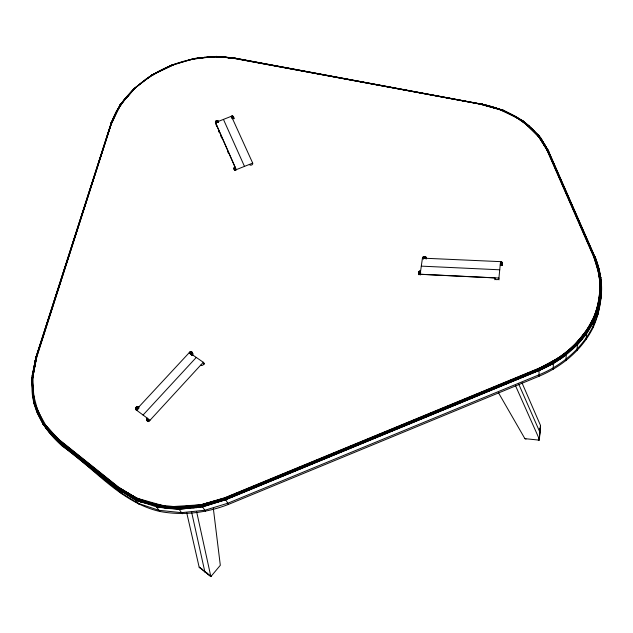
<?xml version="1.0" encoding="UTF-8"?>
<svg xmlns="http://www.w3.org/2000/svg" width="633" height="633" viewBox="0 0 633 633"><rect width="100%" height="100%" fill="white"/><g stroke="black" fill="none" stroke-linecap="round" stroke-linejoin="round"><path stroke-width="0.95" d="M420.613 270.995C418.247 270.56 417.527 274.358 420.146 274.303L494.816 277.919C494.737 280.205 498.654 280.292 498.915 278.116L500.545 261.643C503.18 261.524 502.697 265.401 500.212 264.966M32.18 383.1C30.131 407.969 44.484 430.741 62.699 446.439C94.546 468.444 120.547 502.373 159.801 511.456C182.866 515.8 206.556 512.88 228.363 504.446L539.094 376.224L539.023 369.791L538.438 368.438L224.77 497.752L196.254 506.147L167.476 506.914L156.565 504.778L136.15 498.005L118.426 487.37L59.098 439.935L46.549 426.634L43.653 423.192L37.782 411.023L34.625 402.683L33.225 393.671L32.267 380.077L36.603 356.901L111.883 121.979C130.738 74.884 186.403 50.213 234.97 58.315L219.659 56.859M534.845 131.822C526.767 121.932 515.27 115.95 503.915 110.64L482.204 104.239L234.669 58.07L234.226 58.442L481.935 104.358C508.892 110.079 535.819 124.954 547.577 151.018L593.912 256.792C602.553 276.93 602.118 300.477 592.243 320.1C581.648 342.769 560.996 358.745 538.659 368.865L224.937 498.218L202.014 504.699L178.894 507.073L167.476 506.914L140.835 500.481L118.276 487.576L58.956 440.133L46.549 426.634L37.782 411.023L33.225 393.671L32.94 375.369L36.809 356.909L111.883 121.979L111.068 123.744C115.491 110.53 123.427 99.017 133.571 89.538M46.549 426.634L59.265 439.745L118.593 487.173L136.15 498.005L167.476 506.914L202.014 504.699L224.85 497.981L538.548 368.643C561.115 358.634 581.173 342.453 592.63 320.266C601.659 300.145 602.284 277.333 594.347 256.761L547.988 150.994C535.811 125.097 509.32 109.802 482.117 104.192L481.935 104.358C509.059 109.762 535.51 125.081 547.363 151.065L593.675 256.848L597.829 269.033L599.831 281.717M548.479 151.145L538.082 134.552L540.748 138.073L548.732 151.611L547.577 151.018L537.338 134.489L538.082 134.552L548.336 151.073L594.854 256.887C603.075 277.515 602.347 300.485 593.295 320.717C581.664 343.062 561.764 359.457 538.952 369.569L225.221 498.923L196.38 506.986L167.421 507.761L140.613 501.281L117.96 488.209L58.655 440.75L43.218 423.762L34.135 403.126L31.769 380.37L36.121 356.996L36.809 356.909M539.094 376.224C561.882 366.618 582.107 349.922 593.153 327.514C602.703 305.684 604.499 279.39 595.083 257.188L593.675 256.848M600.757 295.619C599.657 331.803 571.346 361.657 539.11 374.783L227.682 503.282L204.76 510.277L181.465 512.651L158.97 510.309L138.39 503.449L120.689 492.49L61.702 445.213L48.876 431.951L47.475 429.467M35.907 357.234L31.65 380.757L36.121 356.996L31.974 380.211L34.34 402.897L43.4 423.469L58.655 440.75L58.727 441.557L62.699 446.439M31.65 380.757L35.939 357.439L111.63 122.058L36.255 356.949L32.267 380.077L34.625 402.683L34.024 403.585L43.131 424.292L58.655 441.438L117.991 489.008L135.779 500.007L140.621 501.929L167.516 508.434L179.115 509.225L202.56 506.827L225.633 499.785L539.158 370.495C562.104 360.818 582.574 344.051 593.691 321.461C597.22 313.177 600.116 304.623 601.113 295.635C603.091 282.342 598.968 269.705 595.083 257.188L599.316 269.666L601.35 282.532L600.994 286.29M553.202 369.284L553.392 363.5L566.226 354.876L565.918 360.715M426.381 258.304C426.515 256.072 422.733 256.072 422.44 258.129L420.154 274.224L498.931 278.037L499.01 279.857M132.313 91.017L120.135 104.959L134.726 88.43L120.61 104.532L117.121 110.728L111.867 122.889L111.02 123.348M576.972 350.729L577.367 344.819L586.585 333.591L593.659 321.224L600.488 299.781L599.404 299.037M34.625 402.683L43.653 423.192L43.131 424.292L58.608 441.296L117.888 488.755L140.621 501.929L140.835 500.481L118.426 487.37L117.928 488.898L121.599 493.653M498.337 392.531L524.892 438.653L538.707 440.077L539.269 437.356M539.64 432.038L539.894 428.517M539.079 440.014L539.419 437.3M539.609 434.634L540.044 428.462M539.229 439.959L540.487 425.4L521.988 382.823M540.487 425.4L539.356 439.895M586.111 339.573L586.585 333.591M200.621 365.186C202.331 366.491 205.187 363.769 203.296 362.282L150.037 420.225L136.071 409.812C134.259 408.253 137.124 405.476 138.856 406.813M593.153 327.514L593.691 321.461L600.488 299.781M599.142 271.565L599.316 269.666M597.979 314.838L598.557 308.706L601.113 295.635L600.519 301.838M218.662 121.291C217.823 119.827 214.919 120.903 215.41 122.573L235.065 167.191C232.833 167.792 234.218 170.799 236.164 169.691L252.709 163.124L231.409 116.266L215.489 122.541L236.244 169.652M167.476 506.914L167.516 508.434L196.578 507.658L225.57 499.666L539.15 370.352L553.392 363.5M195.13 58.592L204.902 57.35L189.156 59.921L194.022 58.537L216.344 56.4L234.97 58.315M33.462 395.775L34.024 403.585L31.658 380.56L32.267 380.077L36.421 356.917L111.883 121.979L111.368 122.976M31.974 380.211L36.255 356.949M32.267 380.077L36.603 356.901M36.01 357.55L32.077 376.263L35.907 357.329L111.345 122.367L120.23 104.635M111.068 123.744L116.401 111.416L121.093 104.366M111.02 123.609L120.389 104.556M111.139 123.134L111.448 122.193L111.068 123.237M593.691 321.461L592.63 320.266C601.295 300.169 602.529 277.175 594.134 256.769L547.79 150.994L537.338 134.489L547.988 150.994M58.655 440.75L59.265 439.745M111.242 123.047L111.63 122.058M111.867 122.889L120.61 104.532M120.135 104.959L134.196 88.628M538.438 368.438C561.439 359.243 581.126 342.398 592.243 320.1L592.63 320.266M539.15 370.352L562.096 357.677L580.635 340.958L593.659 321.224M122.129 102.799L124.218 99.666M117.121 110.728L124.836 99.136M192.052 354.527C193.912 352.652 190.533 350.666 189.212 352.573M576.133 343.133L585.224 332.064M120.143 104.777L134.03 88.596M143.058 415.026L196.262 357.431M136.142 409.868L189.283 352.621L203.296 362.282L204.095 363.888M196.626 511.67L210.86 576.592L220.316 565.301L213.321 508.315M150.037 420.225C148.605 422.266 145.218 420.003 147.18 418.096L148.897 421.349M140.692 500.885L118.149 487.79L58.829 440.339L43.4 423.469L58.734 440.544L118.047 488.003L140.692 500.885L167.428 507.35L196.309 506.574L225.126 498.693L538.865 369.332C561.503 359.038 581.395 342.777 592.994 320.48C602.03 300.311 602.679 277.444 594.711 256.824L600.883 277.982L595.044 257.069C603.352 277.705 602.569 300.715 593.525 320.971C581.869 343.41 561.827 359.726 539.126 370.186L225.49 499.524L196.578 507.658L196.254 506.147L224.937 498.218L228.363 504.446M539.403 432.956L539.996 432.45L518.609 383.851M134.236 88.818L133.848 88.905L146.476 78.911L158.804 71.347M133.848 88.747L151.714 75.208L133.848 88.905M482.061 104.216L503.836 110.514L482.235 104.318L234.487 58.133L216.154 56.582L234.305 58.315L482.275 104.556L503.093 110.371M189.37 59.945L172.113 65.31L171.978 64.914L151.524 75.367L146.144 79.18L150.306 76.625M152.798 75.09L158.63 71.513M225.221 498.923L196.309 506.574L225.031 498.456L538.77 369.102L561.36 356.347L561.835 357.036L562.096 357.677L539.126 370.186M538.952 369.569L561.993 357.376L539.087 369.996L225.411 499.342L196.475 507.357L167.452 508.133L140.581 501.637L117.888 488.755L135.779 500.007L156.478 506.891L167.516 508.434L146.983 502.982M538.77 369.102L561.613 356.688M538.548 368.643L561.36 356.347M561.993 357.376L539.023 369.791L225.316 499.144L196.475 507.357L225.49 499.524M538.865 369.332L561.835 357.036M151.603 75.137L174.099 64.463M159.207 71.426L151.501 75.224L171.994 64.938L194.149 58.711L190.327 59.7M160.917 70.587L174.115 64.55M151.524 75.367L159.247 71.592M160.964 70.761L171.258 65.729M186.688 512.58L199.166 567.2L202.56 569.573M232.469 118.593C236.513 116.733 228.727 113.877 232.224 118.727M234.835 58.133L216.249 56.448L234.756 58.086M481.863 104.477L499.081 109.272L522.842 120.768L531.491 129.148M539.577 432.917L539.996 432.45M192.788 507.832L202.56 506.827L225.57 499.666M538.279 440.07L539.49 439.547L515.428 385.537M196.38 506.986L225.316 499.144M196.254 506.147L225.031 498.456M210.575 576.418L211.414 576.275M172.508 508.544L179.115 509.225L190.834 508.03M193.983 58.576L216.446 56.44L234.906 58.212L216.154 56.582L234.487 58.133M193.959 58.703L216.549 56.566L234.906 58.212M196.088 58.576L199.957 58.299M218.33 56.978L220.268 56.843L204.491 57.358M191.609 512.129L204.847 571.797L206.975 572.928M422.44 258.129L500.545 261.643L500.901 265.362M421.301 266.137L499.738 269.8M156.565 504.778L178.894 507.073M164.968 507.769L156.478 506.891L159.801 511.456M166.851 507.959L170.625 508.354M234.4 58.212L482.259 104.421L499.785 109.264L502.452 110.482M503.836 110.514L482.117 104.192L503.718 110.466L522.945 120.919M117.928 488.898L135.779 500.007L138.58 500.75M481.8 104.619L503.377 110.633M600.511 277.626L599.815 277.444L593.912 256.792M524.836 438.582L526.031 439.073M505.996 112.104L515.76 116.567L519.598 119.257M136.15 498.005L140.835 500.481L118.149 487.79M117.96 488.209L140.581 501.637L117.888 488.589L58.592 441.13L43.131 424.039L34.024 403.356M140.581 501.637L117.912 488.407L58.608 440.948L43.131 424.039L58.608 441.296M118.047 488.003L140.613 501.281M521.909 120.879L529.599 126.26M514.851 116.48L528.5 126.054M208.977 574.756L204.847 571.797M199.577 567.342L210.979 576.56M199.166 567.2L210.86 576.592M579.725 339.794L580.635 340.958M522.684 120.705L538.2 134.718M539.324 136.696L540.748 138.073L548.669 151.35L538.082 134.552M522.233 120.816L539.498 137.701M35.511 406.853L36.967 412.407L45.845 428.248L58.655 441.438M45.845 428.248L58.727 441.557M536.159 133.207L540.748 138.073L548.716 151.477M58.956 440.133L43.653 423.192L58.829 440.339M43.218 423.762L58.608 440.948M135.779 500.007L139.26 504.596M148.842 421.436L146.824 418.619L148.739 421.618M148.201 421.008L146.706 418.896L148.146 421.151M148.106 421.293L146.634 419.188L148.075 421.443M148.059 421.586L146.611 419.481L147.576 420.977M179.115 509.225L182.249 513.79M147.592 421.167L146.642 419.758L147.6 421.262M147.647 421.436L146.721 420.027L147.679 421.531M135.858 407.517L136.831 409.029M135.699 407.779L137.163 410.057M135.581 408.063L136.554 409.575M135.509 408.348L136.483 409.868M135.486 408.633L136.459 410.152M136.839 406.702L138.303 408.981M136.554 406.853L137.535 408.372M136.293 407.051L137.757 409.322M136.055 407.272L137.519 409.543M138.065 406.505L139.038 408.024M137.765 406.489L138.738 408.008M137.456 406.513L138.429 408.032M137.147 406.584L138.121 408.103M202.56 506.827L205.496 511.432M537.631 134.433L548.17 151.018L594.537 256.776L600.195 277.507L594.347 256.761M548.336 151.073L537.884 134.457L548.17 151.018M191.071 354.527L189.694 352.177L190.517 353.792M189.441 352.359L190.351 353.918M249.347 164.453C250.209 166.028 253.279 164.897 252.709 163.124M191.815 355.192L189.971 352.027L191.213 354.456M192.115 355.105L190.264 351.916L191.918 355.153M192.416 355.058L190.573 351.845L192.218 355.081M192.717 355.058L190.873 351.813L192.519 355.05M192.551 354.282L191.174 351.821L192.82 355.066M192.828 354.361L191.459 351.877L192.693 354.306M192.622 353.641L191.728 351.98L192.543 353.594M192.851 353.792L191.965 352.114L192.788 353.728M203.51 362.456L204.309 364.062M223.449 119.408L244.48 166.384M220.545 135.399L221.724 138.073M227.714 151.683L228.497 153.463M234.376 166.827L235.555 169.502M548.589 151.232L595.091 257.322M218.781 131.166L219.16 132.075M217.166 122.375L216.518 120.768L217.087 122.398M216.913 122.486L216.272 120.887L216.842 122.517M216.676 122.612L216.043 121.022L216.613 122.652M217.048 120.626L217.689 122.256M216.47 122.77L215.837 121.188L216.407 122.818M217.958 122.24L217.309 120.602L217.879 122.24M216.28 122.944L215.663 121.37L216.233 123M216.233 123.403L215.521 121.56L216.09 123.198M224.937 498.218L224.77 497.752M218.638 130.596L219.208 132.202M215.418 121.765L215.988 123.395M216.185 124.63L216.921 126.616M216.264 125.017L216.842 126.647M234.036 168.03L234.685 169.897M233.933 168.243L234.582 170.111M233.862 168.465L234.519 170.332M235.065 167.191L236.03 169.992M234.803 167.31L235.777 170.111M234.566 167.46L235.539 170.261M234.36 167.634L235.009 169.494M234.178 167.824L234.827 169.684M232.936 116.227L233.751 118.688M232.715 116.156L233.522 118.616M232.461 116.116L233.276 118.577M232.2 116.108L233.015 118.561M231.939 116.124L232.746 118.585M231.67 116.179L232.485 118.64M233.458 116.614L233.996 118.252M233.142 116.33L233.957 118.79M594.854 256.887L600.749 277.784L594.965 256.966M32.354 394.81L33.81 400.373M420.549 273.741L419.988 271.051L420.526 274.667M420.423 274.69L419.687 271.138L420.225 274.746M420.676 272.807L420.304 271.003L420.565 272.807M420.13 274.793L419.402 271.256L419.806 273.97M419.679 274.049L419.141 271.415L419.552 274.121M419.434 274.216L418.911 271.604L419.323 274.311M419.22 274.413L418.722 271.818L419.125 274.524M419.046 274.643L418.563 272.048L418.975 274.754M418.769 274.018L418.46 272.301L418.73 274.105M423.437 256.848L423.699 258.675M423.176 257.006L423.437 258.834M422.947 257.188L423.208 259.016M424.64 256.587L424.893 258.422M424.324 256.594L424.585 258.422M424.015 256.642L424.276 258.47M423.722 256.729L423.975 258.557M425.962 257.133L426.215 258.96M425.756 256.951L426.009 258.778M425.511 256.808L425.764 258.636M425.234 256.697L425.487 258.525M424.941 256.626L425.202 258.454M501.122 264.483L500.861 261.674L501.012 265.369M501.415 264.578L501.162 261.753L501.273 264.523M501.692 264.713L501.447 261.864L501.558 264.634M501.929 264.871L501.708 262.015L501.819 264.784M502.135 265.069L501.937 262.197L502.04 264.966M502.301 265.282L502.127 262.402L502.23 265.172M502.373 264.554L502.27 262.632L502.341 264.475M494.816 277.919L494.903 279.746M500.545 261.643L500.695 265.338M502.365 262.877L502.436 264.721M36.018 357.059L31.658 380.56L36.018 357.059M217.428 122.304L216.779 120.681L217.348 122.311M218.211 122.256L217.57 120.618L218.14 122.248"/></g></svg>
